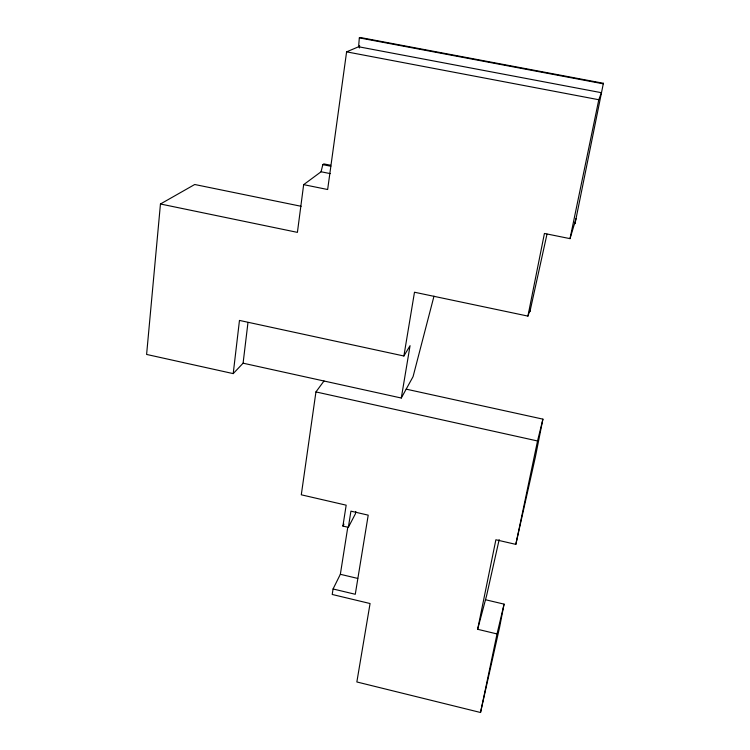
<?xml version="1.0" encoding="UTF-8"?>
<svg xmlns="http://www.w3.org/2000/svg" width="750" height="750" viewBox="0 0 750 750"><rect width="100%" height="100%" fill="white"/><g stroke="black" fill="none" stroke-linecap="round" stroke-linejoin="round"><path stroke-width="1.12" d="M247.959 322.65L243.094 363.188L233.212 373.612L146.606 354.441L160.453 203.991L297.413 232.369L303.656 184.65L327.647 189.516L346.603 51.853L358.603 46.763L359.325 37.875L360.281 37.5L603.394 83.278L575.006 223.716L575.278 222.806M359.419 47.981L359.616 45.647M233.212 373.612L239.466 320.419L403.884 355.997L410.062 345.666L401.288 398.025L243.094 363.188M323.991 381L315.938 391.922L301.294 494.803L346.172 505.172L342.909 526.059L348.356 527.325L355.444 513.731L355.8 511.462M347.756 527.372L340.35 574.294L333.066 588.975L332.213 594.469L370.069 603.534L356.85 681.966L480.525 712.5L499.678 626.906L504.075 604.134L485.494 599.738M348.356 527.325L350.916 511.153L368.212 515.156L355.275 594.281L333.066 588.975M403.884 355.997L414.488 292.228L527.916 316.097L530.316 309.197L529.725 311.85L530.147 310.65L546.994 234.141M527.916 316.097L544.425 233.456L570.019 238.641L576.038 218.606M406.181 389.147L542.916 419.137L535.359 457.097L515.822 544.369L495.881 539.766L477.647 629.297L497.025 633.938L480.525 712.5M570.019 238.641L598.791 99.731L601.406 92.7L358.603 46.763M515.822 544.369L537.534 440.972L542.916 419.137M499.172 539.597L486.694 595.228L477.647 629.297M497.025 633.938L504.075 604.134M303.656 184.65L321.075 171.769L322.828 164.634L323.841 163.903L330.675 165.272M433.997 296.147L413.072 376.641L401.288 398.025M603.394 83.278L603.197 83.812L359.325 37.875M342.909 526.059L343.931 524.119M160.453 203.991L194.728 184.5L301.125 206.287M346.603 51.853L598.791 99.731M322.828 164.634L330.834 166.237M321.075 171.769L330.225 173.606M315.938 391.922L537.534 440.972M340.35 574.294L357.741 578.428"/></g></svg>
